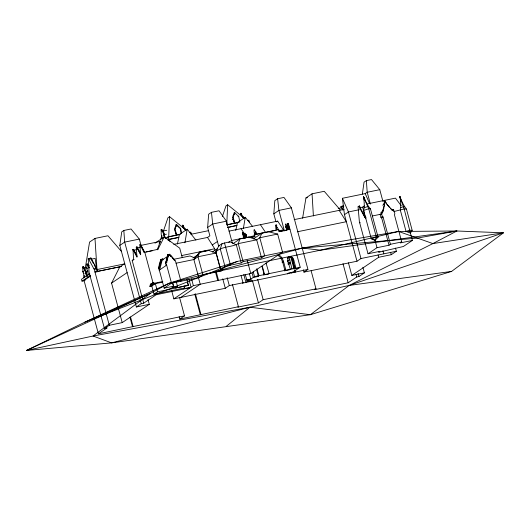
<?xml version="1.0" encoding="UTF-8"?>
<svg xmlns="http://www.w3.org/2000/svg" width="530" height="530" viewBox="0 0 530 530"><rect width="100%" height="100%" fill="white"/><g stroke="black" fill="none" stroke-linecap="round" stroke-linejoin="round"><path stroke-width="0.79" d="M151.865 283.504C152.507 285.147 153.21 283.113 152.282 284.159C151.62 283.298 153.587 281.814 153.501 283.384C153.872 283.152 152.826 281.741 153.673 283.371L153.342 282.702M174.86 228.947L176.417 235.293L174.622 229.722L176.351 225.687L176.112 224.799L175.052 229.02L174.635 229.099M238.387 222.454L234.492 223.355L232.69 217.79L234.585 212.484L238.752 216.624L239.858 222.149M234.717 223.203L232.935 217.015M151.288 284.954C151.262 283.027 151.54 286.677 150.262 284.61M152.11 283.557L151.991 284.511C151.348 282.344 151.017 285.392 151.474 284.524M153.071 282.682L152.607 283.066C153.336 285.478 151.434 282.285 152.898 283.378M150.831 284.279L150.878 285.213L150.891 284.829M166.698 238.235L168.706 236.877L169.573 216.69L167.924 217.81L163.247 231.656M226.8 224.137L227.642 204.759L244.807 218.658M173.754 244.376L207.522 237.44L209.893 235.83L207.634 227.443L208.648 214.226L211.45 212.338L219.056 210.774L226.429 221.195L232.385 243.297M275.865 221.467L273.818 213.842L274.825 200.625L277.627 198.737L283.994 197.432L291.368 207.846L307.95 269.425L303.955 272.122L303.319 269.757M153.084 283.775C152.481 284.491 152.064 282.57 152.567 283.504M162.836 281.496L153.316 283.451L149.765 285.849L149.924 286.438L153.475 284.034L153.23 282.642M151.169 284.08L150.778 284.199C151.653 287.18 151.05 282.238 151.043 284.796M381.09 212.59L381.335 212.06L381.302 213.577L380.123 214.372L380.957 217.452L381.679 217.923L389.033 245.231L377.009 247.695L368.019 253.771L359.373 221.646L358.075 206.832L359.115 206.13L359.665 206.018L360.102 207.621L365.302 217.128L364.746 217.24L359.545 207.733L359.115 206.13M152.892 283.073L153.084 283.696L153.296 283.186M150.533 285.458L150.315 284.537L150.646 285.418M182.486 226.595L182.32 225.323L182.923 225.197L185.533 230.146M182.923 225.197L182.267 225.787M240.991 213.265L241.157 214.531L240.554 214.657L240.388 213.385L240.991 213.265L243.601 218.214M151.938 284.438L152.064 283.59M153.124 283.338L153.329 282.543L153.892 283.232L153.647 282.331L153.501 283.305M153.773 283.265L153.448 282.563M151.792 284.643C152.892 284.199 150.407 284.888 151.646 283.683M152.892 283.742L152.66 282.987M148.022 299.582L149.301 304.319L136.395 306.976L119.813 245.397L121.734 231.875L123.828 230.464L131.042 228.98L139.33 239.096L141.199 246.039M362.354 194.106L364.05 182.174L366.356 180.617L371.497 179.564L379.778 189.68L382.965 201.519M401.031 201.407L399.852 196.464L404.151 208.946L410.412 233.114L412.181 230.345L406.47 209.118C403.456 205.382 401.455 200.936 399.852 196.464C400.667 200.963 401.177 205.66 400.349 210.218L406.059 231.438L410.412 233.114L412.38 240.428L403.39 246.503L378.658 252.24L380.043 251.306L368.019 253.771M150.56 284.418L150.831 285.047M151.375 284.928L151.037 284.901M83.667 277.806L84.071 275.368M85.277 268.067L89.563 242.091L94.983 238.427L107.954 235.764L121.37 251.352M302.597 218.234L305.949 197.942L312.051 193.814L324.241 191.31L340.339 210.019M177.417 244.065L179.405 234.485L168.01 236.831L165.294 238.659M184.91 242.806L187.203 229.218L195.915 240.13M235.757 230.504L237.473 222.554L245.271 217.28L252.446 226.27M243.376 228.47L245.271 217.28M364.229 199.836L364.66 199.691L364.229 199.836L363.494 196.444L368.721 208.734L376.346 237.056L375.041 240.388L371.272 238.752L363.646 210.43C364.7 205.826 364.19 201.029 363.494 196.444C365.223 200.837 367.23 205.309 370.457 208.866L378.082 237.188L375.041 240.388L377.009 247.695M150.513 284.961C150.831 284.398 149.751 284.868 151.05 285.173M151.335 283.802L151.646 284.709L150.984 284.093M384.065 201.857L384.376 201.287L384.369 202.01M86.887 267.683L83.879 268.299C91.233 286.067 85.761 269.492 83.68 266.901L82.832 266.769L82.726 267.166L82.885 271.426L84.595 277.614M83.329 267.041L83.435 266.643M89.861 274.05L88.583 274.918L86.96 269.366L86.814 264.079L87.669 264.212L89.457 267.57L88.855 267.696L86.814 264.079M87.318 264.351L87.417 263.953M162.505 238.911L161.219 234.313L161.173 229.656L162.021 229.788L163.936 233.061L165.227 238.208M161.769 229.53L161.067 230.053M384.098 203.666L384.27 205.229L382.077 213.093L381.335 212.159L382.455 212.782L384.475 205.09L384.098 203.666L384.813 203.52L384.409 202.016M382.594 212.596L383.912 208.038M291.964 269.048L290.486 262.814L288.373 263.251M412.38 240.428L400.362 242.899L401.747 241.965L394.419 214.749L394.804 213.961C394.91 212.291 393.306 211.132 393.73 209.973L393.008 209.728L392.611 210.463L386.913 204.249C386.343 202.698 385.873 203.023 385.018 201.884C386.072 200.367 383.587 201.48 384.687 200.824M385.018 201.884L385.363 201.327M294.223 267.484L292.467 260.608M215.611 253.426L217.141 248.769L212.344 252.008M160.391 240.123L161.948 235.506M152.746 283.318L153.117 283.63L153.17 283.206M222.348 216.644L225.992 205.872L227.642 204.759M232.71 217.167L233.12 217.081L234.194 213.901L233.955 213.014L234.585 212.484M222.083 243.661L220.261 248.915L225.118 266.954L220.626 269.989L215.77 251.949L218.757 245.907L222.083 243.661L229.954 241.74L236.36 244.913L241.216 262.953L230.504 265.152L225.118 266.954M171.733 290.977L173.853 298.86L193.37 285.677L250.789 273.54L282.51 252.108L277.654 234.068L259.793 237.738L256.686 239.838L248.915 237.115L239.904 238.97L238.268 243.621L243.131 261.661L241.216 262.953M181.035 233.432L180.452 228.715L177.007 225.661L176.51 224.422L180.677 228.562L181.571 233.293M202.871 274.792L221.083 271.049L216.227 253.009L208.356 250.326L199.684 252.108L198.008 256.752L202.871 274.792L198.73 277.594L171.521 283.186L164.167 288.154L159.311 270.115L166.665 265.146L171.521 283.186M285.63 269.26L284.259 269.949L285.63 269.26L283.663 261.966L282.298 262.655L282.338 261.535L283.206 260.952A9.268 8.46 56 0 0 279.111 254.983M282.298 262.655L283.166 262.065L283.206 260.952M157.198 249.802L160.398 241.395L140.742 245.436L144.491 252.353M390.332 208.343L392.399 210.602L393.108 210.099M151.282 283.908L151.713 284.676L151.368 284.835M292.156 259.587L292.388 260.316M109.306 325.281L95.016 272.201L97.447 271.698L96.818 268.876L90.981 258.024L88.179 258.766L89.113 272.513L104.476 328.54L109.306 325.281L122.211 322.624L111.572 283.113L119.727 267.001L124.49 263.781M157.35 249.696L157.966 249.279L164.214 236.943L179.736 248.186L182.294 257.679M295.714 267.206L294.395 267.889L295.714 267.206L293.779 260.025C292.143 254.652 286.624 255.672 287.949 261.495L290.347 269.253L289.479 269.843L284.504 270.863L285.378 270.273L285.127 269.359M159.172 243.429L160.398 241.395M152.289 283.437L152.792 283.841M381.236 213.338L381.673 212.828L381.302 212.451M152.753 283.099L153.018 282.748M199.684 252.108L193.874 259.554L176.079 263.211M151.229 284L150.653 284.431M175.887 224.952L176.51 224.422M383.886 203.805L384.608 203.659L384.27 201.718M288.956 256.785L287.452 257.931L288.32 257.341M226.231 326.367L249.955 307.228L349.171 285.431L451.587 271.413L503.5 232.802L456.88 231L398.573 231.458L302.471 248.04L237.413 261.409L169.057 283.292L84.952 322.114L26.5 350.436L111.611 342.877L310.381 314.701L451.587 271.413M150.354 285.054L150.858 285.206M150.5 285.021L150.745 285.352M349.171 285.431L310.381 314.701L249.955 307.228L93.048 336.02L26.5 350.436L150.573 293.282L169.057 283.292L210.642 272.791L302.471 248.04L417.349 238.089L456.88 231L432.884 243.575L349.171 285.431L503.5 232.802L432.884 243.575L398.573 231.458L320.398 250.2L210.642 272.791L84.952 322.114L150.573 293.282L93.048 336.02L111.611 342.877L249.955 307.228M90.981 258.024L88.179 258.766M119.813 245.397L124.682 242.104L139.33 239.096M82.832 266.769L84.866 270.386L85.602 270.174M88.855 267.696L89.583 267.484M89.663 273.778L81.507 279.29L81.998 281.132L85.098 280.496M94.983 238.427L96.99 269.525M81.998 281.132L90.425 275.441M83.475 280.827L90.584 276.031M136.395 306.976L141.265 303.683L143.696 303.186L132.195 260.469L133.56 259.548L133.043 249.458L133.593 249.345L137.171 256.414M133.043 249.458L136.992 257.229L136.256 247.285L136.581 247.066L137.137 246.953L140.808 253.956M136.581 247.066L140.642 254.764L139.847 244.86L140.662 244.569L144.663 252.3L144.107 252.419L140.105 244.681M132.745 249.656L133.593 249.345M137.137 246.953L136.256 247.285M140.662 244.569L139.847 244.86M161.173 229.656L163.333 233.187L164.432 237.612M174.834 227.509L176.099 226.654M154.965 243.19L164.214 236.943M144.107 252.419L157.966 249.279M134.11 259.435L132.195 260.469M182.32 225.323L184.248 228.708L185.01 228.483M168.05 240.328L169.805 239.149M178.994 234.763L187.203 229.218M111.572 283.113L127.147 272.586M207.634 227.443L212.722 224.011L226.429 221.195M159.311 270.115L158.377 267.451L159.497 267.219L158.94 266.014L160.133 265.61L159.888 264.689L159.205 264.689L160.511 264.251L160.265 263.337L159.583 263.331L160.795 262.92L160.577 262.098L159.934 262.045L161.206 261.621L161.007 260.879L160.457 261.157L160.351 260.767L161.624 260.343L161.438 259.654L160.835 259.938L160.736 259.567L162.816 258.978L162.326 259.634L162.915 259.349M168.653 255.698L168.447 254.917L167.838 255.208L167.738 254.837L169.825 254.248L169.52 255.579L170.819 255.48L170.388 255.4M160.835 259.938L161.438 259.654M167.838 255.208L168.447 254.917M160.736 259.567L162.816 258.978M167.738 254.837L169.825 254.248M160.351 260.767L161.624 260.343M167.361 256.03L168.633 255.606L167.361 256.03L167.467 256.421L168.017 256.142L168.215 256.884L166.943 257.308L167.579 257.368L167.46 258.421L167.235 257.6M169.335 254.897L169.925 254.612M160.457 261.157L161.007 260.879M168.176 255.964L162.18 260.018L159.656 269.876L159.106 270.154M159.934 262.045L161.206 261.621M166.943 257.308L168.215 256.884M169.52 255.579L170.733 255.168M160.027 262.377L160.577 262.098M167.036 257.64L167.579 257.368M170.289 255.751L170.819 255.48M159.583 263.331L160.795 262.92M167.805 258.183L166.592 258.594L167.275 258.6L167.52 259.521L166.215 259.952L166.897 259.958L167.142 260.873L165.95 261.283L166.506 262.482L166.851 262.251L166.294 261.045L167.142 260.873M159.662 263.622L160.265 263.337M166.665 258.892L167.275 258.6M171.654 256.129L170.494 256.533L171.654 256.129L171.157 256.745L171.746 256.46M159.205 264.689L160.511 264.251M166.215 259.952L167.52 259.521M159.285 264.98L159.888 264.689M166.294 260.243L166.897 259.958M232.902 215.577L234.803 214.292M158.94 266.014L160.133 265.61M165.95 261.283L166.294 261.045M172.316 257.355L172.661 257.116L172.402 257.666M159.053 266.424L159.616 266.146L159.497 267.219M166.056 261.688L166.625 261.409M158.377 267.451L159.841 266.988M166.851 262.251L165.386 262.714L166.314 265.378M173.615 258.262L172.416 258.666L173.615 258.262L173.701 258.594L173.191 258.859L173.27 258.494M232.312 219.652L233.584 218.791L234.253 222.494M173.429 259.74L174.622 259.329L174.436 260.806M173.886 259.481L173.535 259.713L174.622 259.329M238.122 216.22L238.467 216.147M166.115 265.417L166.665 265.146M174.218 260.005L174.734 259.74M238.752 216.624L238.242 216.3M240.388 213.385L242.323 216.777L243.078 216.545M150.533 284.55L151.01 284.087M151.726 283.563L152.322 283.252L151.726 283.563L151.653 284.491M150.361 285.544L150.838 285.292L150.639 284.411M151.944 284.405L151.964 283.398M192.986 258.044L198.041 254.632M212.278 244.979L217.426 241.501M151.805 286.048L155.363 283.649L157.562 291.838L154.011 294.243L151.805 286.048L149.924 286.438M243.767 238.169L242.356 232.935L243.244 232.59L244.853 238.573M242.356 232.935L243.244 232.59M228.748 242.548L229.954 241.74M215.77 251.949C221.885 245.946 231.378 247.596 238.268 243.621L256.686 239.838L261.542 257.871L243.131 261.661M273.818 213.842L278.899 210.41L291.368 207.846M84.031 280.456L98.395 333.801L106.914 328.043L106.484 326.447M143.696 303.186L156.224 294.72L190.376 287.697M246.788 237.46L245.953 234.359L246.662 237.546M233.392 243.369L239.904 238.97M172.734 283.08L173.582 286.22L172.051 287.253L177.563 286.591L176.298 281.887M122.211 322.624L149.301 304.319M289.38 229.205L288.207 229.112L286.942 225.912L287.638 225.793C288.665 225.641 288.161 224.581 287.525 225.535L286.266 225.045L286.081 223.925L285.524 224.064L286.73 230.133L278.919 231.736L279.264 231.504L278.74 229.576L254.413 234.571L254.069 234.81L254.592 236.738L249.961 237.692M177.563 286.591L175.47 288.009L188.514 285.325L186.865 279.204M254.592 236.738L254.937 236.506L254.413 234.571M276.614 221.865L277.694 221.136L283.477 229.834L278.767 230.802M253.466 238.891L261.992 233.127L259.793 237.738L264.649 255.778L261.542 257.871M184.036 285.71L184.639 287.942L183.347 288.817L191.072 287.233L189.011 279.575M157.562 291.838L188.514 285.325M98.395 333.801L184.519 315.853L179.663 297.807M278.396 229.808L278.74 229.576M286.472 226.091L288.174 225.681L287.479 223.66L288.366 223.315L300.192 267.233L291.586 273.049M288.366 223.315L287.479 223.66M180.71 297.456L200.227 284.265L198.313 277.17M221.083 271.049L222.514 270.081L222.09 268.518M289.632 229.536L289.976 229.304L279.264 231.504M343.553 205.792L340.856 206.567L341.101 207.475M303.955 272.122L356.995 261.224L344.46 214.65L342.413 198.293L365.216 193.609L367.21 192.257L379.778 189.68M179.133 316.668L179.776 319.053L184.519 315.853M173.853 298.86L225.303 288.287L229.298 285.59L243.012 282.775L241.097 275.666M261.482 266.358L262.396 266.477L264.331 273.659L263.536 273.983L263.774 274.878L268.213 274.215L269.088 273.626L266.438 264.397A9.268 8.46 56 0 1 266.093 262.8M261.542 266.57L262.396 266.477M243.012 282.775L242.462 283.139L307.95 269.425M344.46 214.65L348.449 211.954L359.459 209.688M300.192 267.233L254.526 276.614L245.927 282.43L243.793 274.527M359.665 206.018L358.075 206.832M258.62 275.938L258.719 274.805L258.62 275.938L257.746 276.117M179.776 319.053L238.42 306.731L232.418 284.444M250.067 281.582L251.458 280.642L247.311 281.49L245.271 274.619M258.322 275.998L257.414 276.614L253.267 277.468L252.101 272.897M263.536 273.983L264.331 273.659M359.525 207.767L362.666 207.124L364.468 205.905M288.081 257.375L289.738 256.474M282.139 262.078L283.013 261.489M288.87 257.063L290.599 256.447M263.774 274.878L263.88 273.745M289.731 257.037L290.579 257.288L291.447 256.699M290.579 257.288L291.334 257.799L292.202 257.209M287.445 261.495L288.32 260.906M293.209 259.673L292.341 260.263L291.911 258.514L292.785 257.924M292.262 259.362L293.13 258.772M293.269 259.885L292.401 260.475L293.779 260.025M288.28 263.311L290.486 262.814M384.482 200.963L384.84 200.797M384.204 202.155L384.575 201.864M364.746 217.24L365.163 216.962L365.647 218.771M382.7 205.196L384.601 203.911M386.913 204.249L389.298 207.217M238.42 306.731L237.838 307.122L258.421 302.895L263.165 299.688L315.986 288.83L311.13 270.79M287.353 273.917L288.744 272.976L292.977 272.109M382.077 213.093L382.455 212.782M380.957 217.452L382.335 216.518L383.064 216.989L390.418 244.297L389.033 245.231M392.902 210.238L393.008 209.728M392.803 209.867L393.432 209.641M381.679 217.923L383.064 216.989M393.73 209.973L393.227 209.781M393.923 210.688L393.764 211.013M315.986 288.83L314.78 289.645L348.15 282.788L356.723 276.998L358.942 276.541L364.401 272.851L362.898 267.272M356.995 261.224L360.99 258.527L396.36 251.253L395.506 248.1M348.429 262.787L351.834 275.434L378.712 257.275L391.279 254.691L396.36 251.253M384.171 201.427L384.542 201.195M210.642 272.791L237.413 261.409M364.156 207.74L367.502 206.62L368.642 206.707M363.646 210.43L368.721 208.734L370.457 208.866M400.746 207.601L403.237 206.773L404.761 206.885M406.059 231.438L409.869 230.166L412.181 230.345M152.614 283.053L152.448 283.517M152.17 284.352L152.064 283.981M305.949 197.942L307.473 197.624M182.572 225.482L183.175 225.356M240.64 213.544L241.243 213.424M161.418 229.914L162.021 229.788M240.335 213.848L240.938 213.729M161.637 230.722L162.24 230.596M182.81 226.37L183.413 226.244M240.885 214.438L241.488 214.312M162.22 231.186L166.731 230.258M184.248 228.708L184.851 228.582M242.323 216.777L242.925 216.651M163.207 233.273L163.936 233.061M185.228 229.026L184.625 229.145L184.407 228.602M243.303 217.088L242.7 217.214L242.475 216.671M163.525 233.657L164.128 233.538M163.783 234.605L164.386 234.485M166.393 234.187L164.141 234.651L164.923 237.553M163.79 235.227L164.393 235.108M189.283 232.458L190.807 232.14L191.489 234.691M226.827 224.74L238.99 222.242M247.351 220.52L248.875 220.208L249.557 222.752M177.378 234.989L180.319 234.386M168.706 236.877L176.616 235.254M226.76 224.945L233.101 223.647M190.985 234.28L208.621 230.656M178.935 237.268L168.692 239.374L168.01 236.831M237.003 225.336L227.45 227.496L236.585 225.614M140.317 245.463L140.874 245.35M178.524 237.553L169.388 239.427L170.024 241.793M136.793 247.841L137.349 247.729M140.331 247.192L137.184 247.841L140.245 253.333M136.462 248.066L137.018 247.954M341.598 206.415L343.082 206.11M341.327 206.249L341.572 207.157L343.798 206.7M88.543 258.521L88.749 259.283L91.186 258.779M133.249 250.24L133.805 250.127M132.957 250.438L133.514 250.319L133.302 249.544M136.806 249.577L133.659 250.226L136.256 255.082M91.087 259.216L95.128 258.388L96.632 268.882M338.233 208.456L341.466 207.793L342.599 209.887M229.046 231.133L277.694 221.136M294.15 219.632L344.05 209.376M146.247 251.975L152.594 250.67M86.715 264.477L87.669 264.212M385.913 203.03L386.555 202.904M87.284 265.139L87.887 265.02M87.867 265.603L89.371 265.298M83.078 267.027L83.68 266.901M276.74 227.231L276.415 226.025C277.621 225.575 275.474 224.236 276.11 224.912C277.104 226.886 275.58 224.157 275.54 225.667L276.15 230.106M83.296 267.835L83.899 267.71M243.462 234.929L245.953 234.359M82.965 268.054L83.568 267.935M86.867 268.73L87.47 268.611M256.315 234.346L275.242 230.457M84.866 270.386L85.469 270.26M231.014 240.613L244.443 237.857M246.808 237.367L254.89 235.711M88.749 259.283L93.923 268.915L96.354 268.412M83.038 271.32L83.641 271.201M84.999 270.3L85.191 270.77L85.787 270.651M82.885 271.426L83.488 271.3M87.264 270.485L87.867 270.366M244.873 238.235L245.536 237.692L244.847 234.638M93.923 268.915L94.386 269.373L96.818 268.876M248.901 237.745L254.937 236.506M82.978 272.056L83.581 271.936M86.522 276.315L85.449 272.34L85.443 271.718L86.045 271.599M85.8 271.764L88.059 271.3M96.884 269.598L124.722 263.854M85.449 272.34L86.052 272.221M381.13 212.199L381.54 212.02M168.017 256.142L167.705 255.798M83.528 273.639L84.131 273.52M95.016 272.201L94.956 271.499L97.394 271.002M121.251 266.51L97.374 271.44L121.204 266.537M372.365 215.968L381.686 214.054M394.141 211.49L404.151 208.946L406.47 209.118M172.661 257.116L171.72 257.315L171.508 256.513M181.704 255.546L214.67 248.775L215.094 250.352M297.303 231.789L346.355 221.706L339.207 210.37M172.747 257.428L172.767 258.435M199.114 252.492L207.786 250.71M173.701 258.594L173.774 259.501M173.953 259.256L189.972 255.964L195.027 257.997M359.684 222.799L360.234 222.686M216.227 253.009L198.008 256.752L193.874 259.554L198.73 277.594M159.616 266.146L159.285 265.782M153.634 283.172L153.177 282.576M151.659 283.841L151.819 284.557M152.527 283.808L152.6 284.126M150.58 284.332L151.024 284.292M151.951 284.312L151.494 283.716M153.475 284.034L162.611 282.159M287.32 258.117L289.44 257.679L290.4 262.88M287.571 260.382L289.691 259.945M283.166 262.065L283.663 261.966M288.062 262.661L290.182 262.224M164.167 288.154L173.582 286.22M287.803 263.92L290.632 263.344M288.406 264.139L290.526 263.708M390.418 244.297L401.747 241.965M154.011 294.243L184.639 287.942M258.719 274.805L256.772 268.717M298.933 268.081L294.7 268.955L295.508 268.193L295.263 267.299M246.708 279.953L250.849 279.105L249.411 273.765M246.953 280.145L251.094 279.297M351.834 275.434L364.401 272.851M104.476 328.54L106.914 328.043M456.88 231L320.398 250.2L302.471 248.04M218.757 245.907L219.201 245.933M220.626 269.989L222.514 270.081M378.082 237.188L376.346 237.056L371.272 238.752L373.007 238.884M268.617 231.769L277.654 234.068M286.094 227.383L286.876 229.94M244.535 234.704L244.171 234.532C244.323 235.022 244.714 231.61 245.589 234.081L246.417 237.599M234.359 212.636L234.856 212.914M373.511 239.255L375.041 240.388M152.501 283.093L152.872 282.781L153.051 283.583M152.163 284.219L152.057 283.338M169.573 216.69L186.103 230.08M291.334 257.799L291.911 258.514M150.758 284.325L151.057 285.054M278.409 229.642C277.713 228.271 276.985 225.806 276.62 227.774L276.488 227.284M401.183 205.68L395.459 198.121L367.475 203.871L367.701 206.283M286.034 227.165L285.763 226.171L286.73 230.133M260.416 224.687L265.755 232.716M241.024 228.669L245.032 234.691M207.522 237.44L214.67 248.775M151.401 284.226L151.335 284.544M362.865 213.212L365.369 217.293M182.764 226.972L183.546 228.351M341.572 207.157L343.155 210.059M91.465 259.919L93.353 263.403M94.108 264.801L95.996 268.293M365.216 193.609L369.662 203.672M342.413 198.293L348.449 211.954L360.99 258.527M88.98 267.604L89.172 268.081M291.533 257.58L291.997 259.004M152.156 283.941L152.322 284.279L152.243 283.828M224.481 242.859L230.504 265.152M381.441 213.199L382.335 216.518M390.636 252.32L391.279 254.691M370.404 204.103L367.21 192.257L366.356 180.617M382.938 250.683L383.793 253.837M378.069 254.903L378.712 257.275M365.713 216.849L366.038 218.055M341.095 206.409L341.466 207.793M358.094 273.387L358.942 276.541M356.08 274.633L356.723 276.998M342.996 263.642L348.15 282.788M288.625 225.793L289.228 228.039M287.823 223.428L289.214 229.563L287.604 223.574M292.911 260.614L294.839 267.796M284.424 230.934L278.899 210.41L277.627 198.737M291.44 256.99L294.415 268.041M295.051 270.413L295.475 271.989M290.904 257.394L294.084 269.207M294.508 270.784L294.932 272.36M282.795 262.555L284.756 269.843M256.46 234.154L255.811 231.61L255.294 231.491C254.526 229.04 253.234 227.92 254.572 234.538M262.052 266.709L263.986 273.891M256.838 270.485L258.084 275.103M257.673 279.29L263.165 299.688M243.018 232.736L243.396 234.141M243.588 234.843L244.423 237.95M242.899 232.822L243.277 234.227M242.7 232.696L244.111 237.937M253.254 271.877L254.526 276.614M247.199 260.21L250.789 273.54M252.426 280.608L258.421 302.895M218.698 246.225L212.722 224.011L211.45 212.338M227.178 277.72L229.298 285.59M222.752 278.806L225.303 288.287M216.233 271.757L218.499 280.178M215.531 272.235L217.797 280.655M191.522 278.787L193.37 285.677M195.365 293.739L200.936 314.436M194.782 294.13L200.353 314.827M175.51 230.729L176.291 233.637M187.388 282.57L188.19 285.544M180.935 281.251L175.337 260.462L174.781 260.575L174.569 259.773M174.277 259.561L174.39 259.972M171.309 256.368L171.402 256.699M170.633 255.52L170.845 256.301M169.679 254.665L169.865 255.347M169.474 254.48L169.573 254.85M168.083 254.599L168.189 254.97M168.096 255.155L168.282 255.838M167.666 256.381L167.871 257.123M167.288 257.077L167.381 257.408M166.93 258.839L167.175 259.753M166.553 260.19L166.798 261.104M172.489 282.722L173.741 287.379M165.731 262.482L166.46 265.185M162.677 259.402L162.856 260.084M162.471 259.216L162.571 259.581M161.08 259.336L161.18 259.707M161.094 259.885L161.299 260.667M160.696 260.535L160.802 260.926M160.663 261.111L160.862 261.853M160.285 261.813L160.371 262.145M160.232 262.337L160.451 263.152M159.921 263.569L160.166 264.49M159.543 264.927L159.788 265.841M158.722 267.213L159.451 269.922M144.723 252.002L153.243 283.643L153.15 283.212M155.8 293.136L156.224 294.72M141.265 303.683L124.682 242.104L123.828 230.464M130.532 317.013L133.07 326.427M129.969 317.225L132.546 326.778M96.93 269.565L97.447 271.698M94.386 269.373L94.956 271.499M85.191 270.77L85.443 271.718M362.666 207.124L365.25 217.214M312.051 193.814L313.402 215.962M278.243 255.573A9.268 8.46 56 0 1 282.338 261.535M254.798 233.087L254.923 234.18L255.4 234.088L254.798 233.087M276.322 229.006L276.461 229.755L277.058 229.629L276.282 228.443L276.322 229.006M246.125 237.718C245.523 238.639 245.595 234.909 246.125 237.718M363.971 197.538L363.54 197.683L363.971 197.538M400.19 197.584L400.19 197.584M400.766 199.731L400.766 199.731M255.745 232.186L255.321 232.273L255.606 233.346L256.03 233.26L255.745 232.186M256.103 233.531L255.791 233.982L256.103 233.531M287.273 227.741L287.273 229.384L288.081 229.457L287.273 227.741"/></g></svg>
